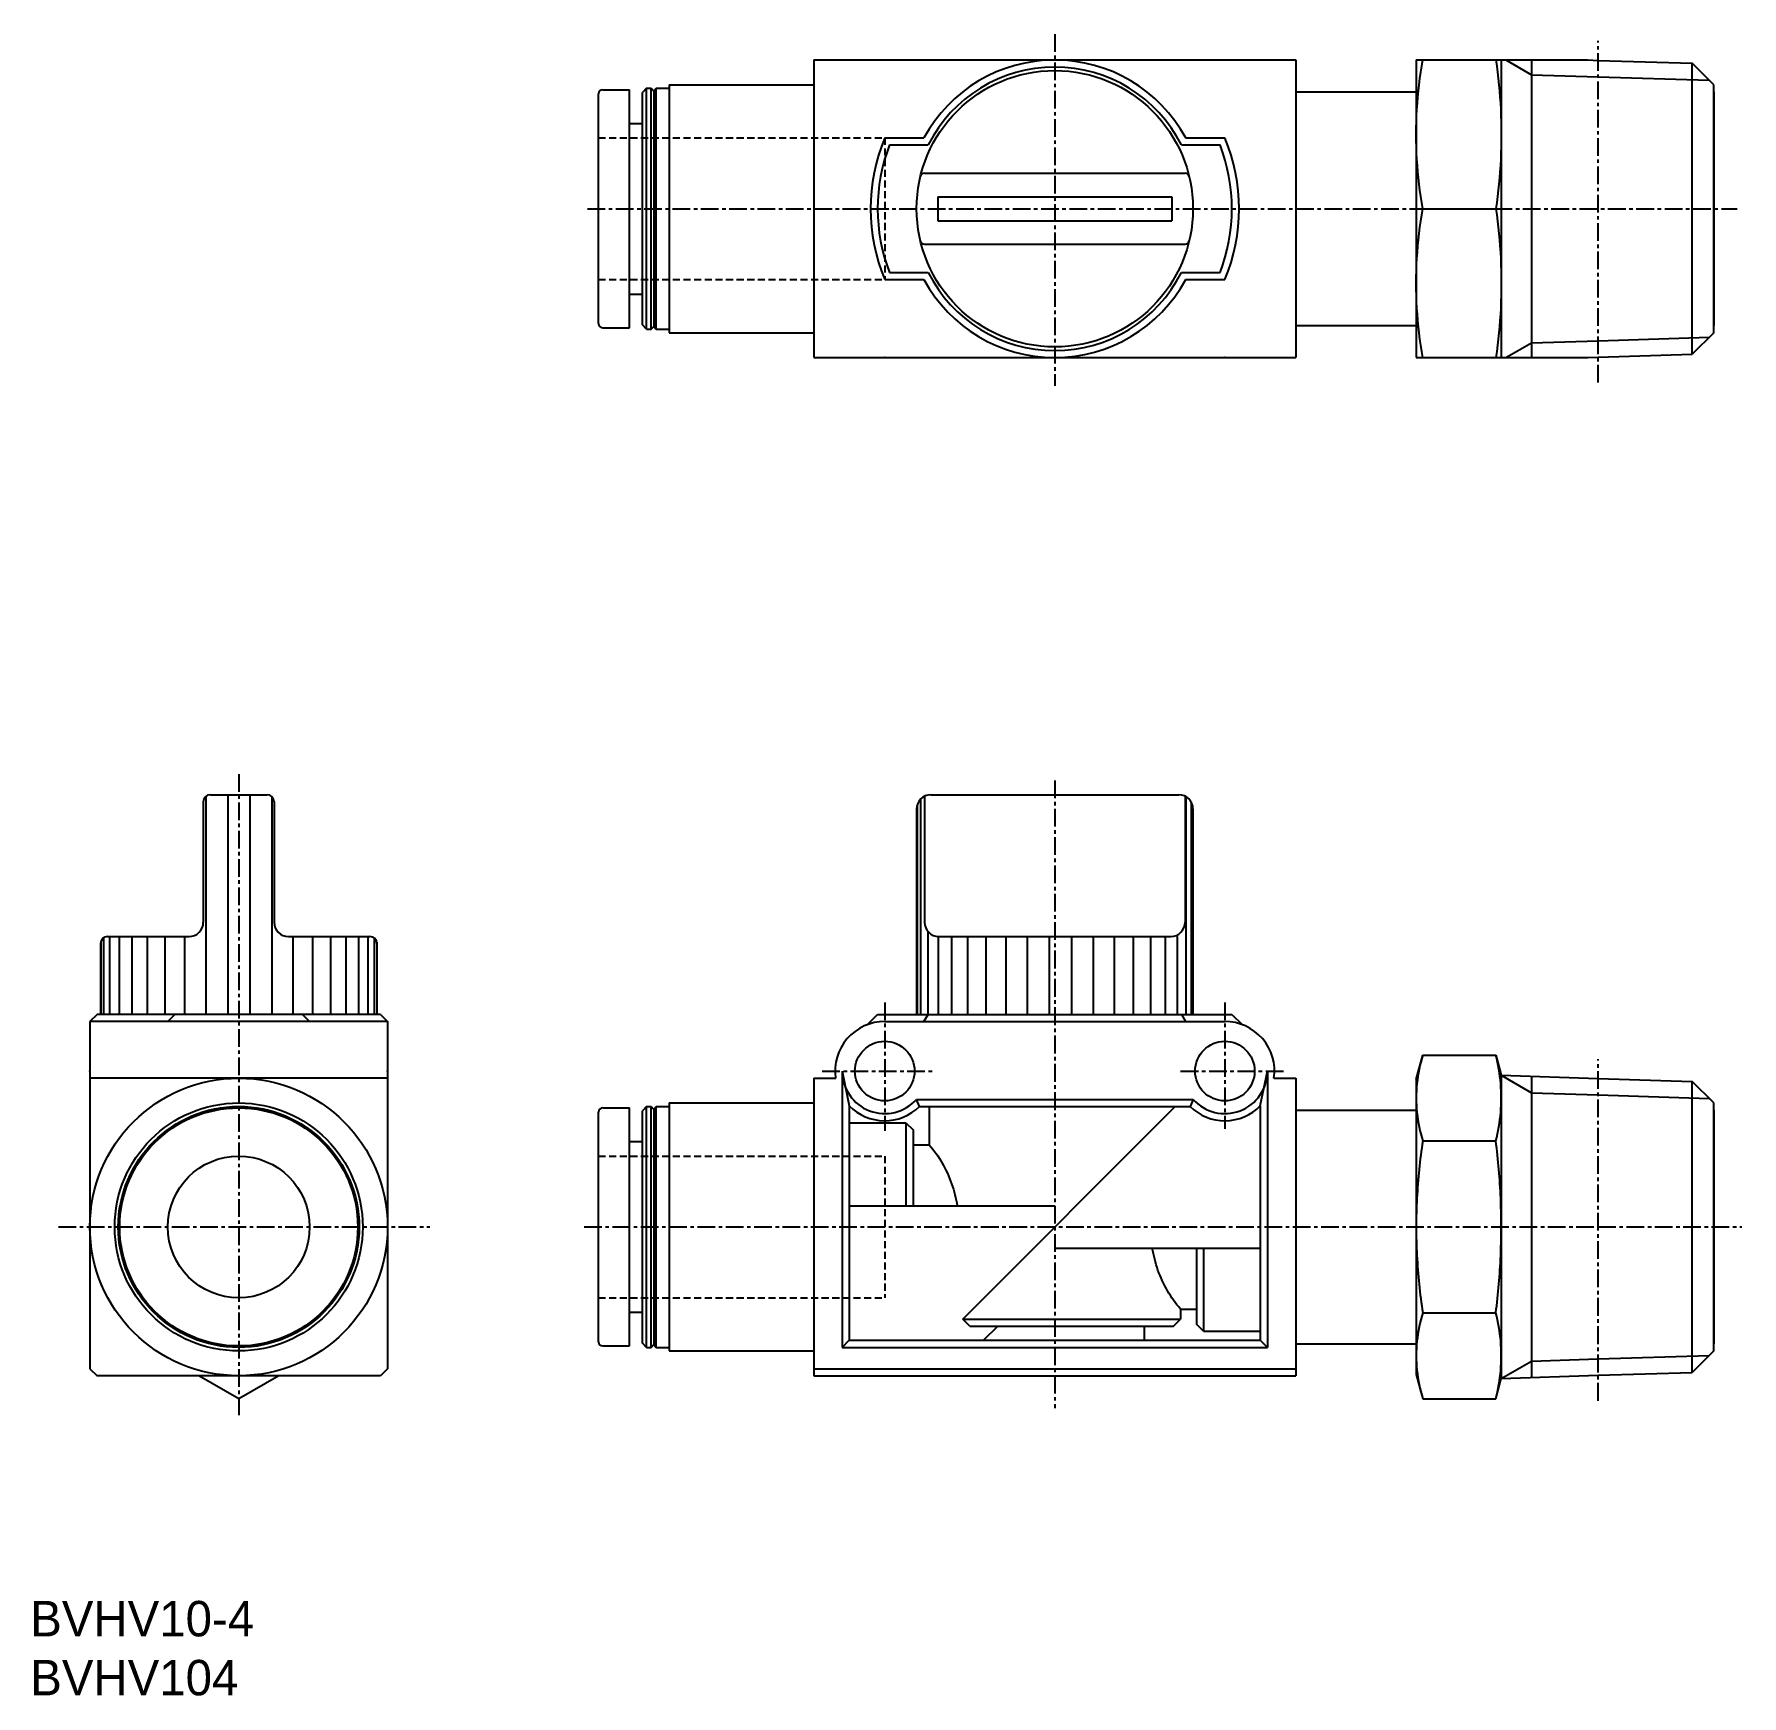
# Model space of a CAD drawing. Extents: x 178 to 298, y 222 to 339.
import ezdxf

# ---------------------------------------------------------------- set-up
doc = ezdxf.new("R2010")
doc.units = 0
doc.linetypes.add('CENTER', pattern=[2, 1.25, -0.25, 0.25, -0.25])
doc.linetypes.add('DASHED', pattern=[0.75, 0.5, -0.25])
doc.layers.get('0').update_dxf_attribs({"linetype": 'CONTINUOUS'})
doc.layers.add('CENTER', color=1, linetype='CENTER')

msp = doc.modelspace()

# ---------------------------------------------------------------- linework, layer by layer
at = {"color": 7, "linetype": 'CONTINUOUS'}
for p, q in [((232.69, 337.41), (266.69, 337.41)), ((232.69, 337.41), (232.69, 316.41)), ((266.69, 337.41), (266.69, 316.41)), ((275.19, 337.41), (275.19, 316.41)), ((275.19, 337.41), (287.31, 337.41)), ((281.19, 337.41), (281.19, 316.41)), ((283.32, 337.41), (283.32, 316.41)), ((287.31, 337.41), (288.03, 337.38)), ((288.03, 337.38), (294.67, 337.18)), ((294.67, 316.64), (294.67, 337.18)), ((296.19, 335.66), (294.67, 337.18)), ((217.49, 318.81), (217.49, 335.01)), ((217.79, 335.31), (219.69, 335.31)), ((219.69, 318.51), (219.69, 335.31)), ((220.89, 335.41), (220.59, 335.11)), ((220.59, 318.71), (220.59, 335.11)), ((220.89, 318.41), (220.89, 335.41)), ((220.89, 335.41), (221.22, 335.41)), ((221.22, 318.41), (221.22, 335.41)), ((221.22, 335.41), (221.39, 335.21)), ((221.39, 335.21), (221.57, 335.41)), ((221.39, 335.21), (221.39, 318.61)), ((221.57, 318.41), (221.57, 335.41)), ((221.57, 335.41), (222.49, 335.41)), ((222.49, 335.66), (222.49, 318.16)), ((222.49, 335.66), (232.69, 335.66)), ((266.69, 335.16), (275.19, 335.16)), ((296.19, 318.16), (296.19, 335.66)), ((296.19, 335.16), (296.19, 318.66)), ((219.69, 332.93), (220.59, 332.93)), ((237.69, 331.91), (240.46, 331.91)), ((238.03, 331.41), (240.76, 331.41)), ((258.62, 331.41), (261.35, 331.41)), ((258.92, 331.91), (261.69, 331.91)), ((240.5, 329.41), (258.88, 329.41)), ((241.44, 327.76), (257.94, 327.76)), ((241.44, 327.76), (241.44, 326.06)), ((257.94, 327.76), (257.94, 326.06)), ((275.65, 326.91), (280.81, 326.91)), ((241.44, 326.06), (257.94, 326.06)), ((240.5, 324.41), (258.88, 324.41)), ((237.69, 321.91), (240.46, 321.91)), ((238.03, 322.41), (240.76, 322.41)), ((258.62, 322.41), (261.35, 322.41)), ((258.92, 321.91), (261.69, 321.91)), ((219.69, 320.88), (220.59, 320.88)), ((217.79, 318.51), (219.69, 318.51)), ((220.89, 318.41), (220.59, 318.71)), ((220.89, 318.41), (221.22, 318.41)), ((221.22, 318.41), (221.39, 318.61)), ((221.39, 318.61), (221.57, 318.41)), ((221.57, 318.41), (222.49, 318.41)), ((222.49, 318.16), (232.69, 318.16)), ((266.69, 318.66), (275.19, 318.66)), ((296.19, 318.16), (294.67, 316.64)), ((232.69, 316.41), (266.69, 316.41)), ((275.19, 316.41), (287.31, 316.41)), ((287.31, 316.41), (288.03, 316.43)), ((288.03, 316.43), (294.67, 316.64)), ((190.11, 285.56), (194.11, 285.56)), ((240.94, 285.56), (258.44, 285.56)), ((189.61, 285.06), (189.61, 276.56)), ((194.61, 285.06), (194.61, 276.56)), ((239.94, 284.56), (239.94, 270.06)), ((240.5, 285.46), (240.5, 276.56)), ((258.88, 285.46), (258.88, 276.56)), ((259.44, 284.56), (259.44, 270.06)), ((182.36, 275.06), (182.36, 270.06)), ((182.37, 275.15), (182.37, 270.06)), ((182.86, 275.56), (188.61, 275.56)), ((195.61, 275.56), (201.36, 275.56)), ((201.86, 275.15), (201.86, 270.06)), ((201.86, 275.06), (201.86, 270.06)), ((241.5, 275.56), (257.88, 275.56)), ((182.11, 270.06), (181.61, 269.56)), ((202.11, 270.06), (182.11, 270.06)), ((187.61, 270.06), (187.11, 269.56)), ((196.61, 270.06), (197.11, 269.56)), ((202.11, 270.06), (202.61, 269.56)), ((236.69, 269.56), (237.19, 270.06)), ((237.19, 270.06), (262.19, 270.06)), ((240.46, 269.56), (240.76, 270.06)), ((258.62, 270.06), (258.92, 269.56)), ((262.19, 270.06), (262.91, 269.34)), ((202.61, 269.56), (181.61, 269.56)), ((181.61, 269.56), (181.61, 245.06)), ((202.61, 269.56), (202.61, 245.06)), ((236.47, 269.34), (236.69, 269.56)), ((237.69, 269.56), (261.69, 269.56)), ((275.19, 265.46), (275.65, 267.19)), ((275.65, 267.19), (280.81, 267.19)), ((280.81, 267.19), (281.19, 265.76)), ((202.61, 265.56), (181.61, 265.56)), ((232.69, 265.56), (234.23, 265.56)), ((232.69, 265.56), (232.69, 244.56)), ((234.69, 266.06), (234.69, 246.56)), ((234.69, 266.06), (235.19, 263.61)), ((264.19, 263.61), (264.69, 266.06)), ((264.69, 266.06), (264.69, 246.56)), ((265.15, 265.56), (266.69, 265.56)), ((266.69, 265.56), (266.69, 244.56)), ((275.19, 265.46), (275.19, 244.66)), ((281.19, 265.76), (281.19, 244.37)), ((281.19, 265.76), (288.03, 265.54)), ((283.32, 265.69), (283.32, 244.44)), ((288.03, 265.54), (294.67, 265.33)), ((294.67, 244.79), (294.67, 265.33)), ((296.19, 263.81), (294.67, 265.33)), ((239.93, 264.06), (259.45, 264.06)), ((240.14, 263.56), (239.93, 264.06)), ((259.45, 264.06), (259.24, 263.56)), ((217.49, 246.96), (217.49, 263.16)), ((217.79, 263.46), (219.69, 263.46)), ((219.69, 246.66), (219.69, 263.46)), ((220.89, 263.56), (220.59, 263.26)), ((220.59, 246.86), (220.59, 263.26)), ((220.89, 246.56), (220.89, 263.56)), ((220.89, 263.56), (221.22, 263.56)), ((221.22, 246.56), (221.22, 263.56)), ((221.22, 263.56), (221.39, 263.36)), ((221.39, 263.36), (221.57, 263.56)), ((221.39, 263.36), (221.39, 246.76)), ((221.57, 246.56), (221.57, 263.56)), ((221.57, 263.56), (222.49, 263.56)), ((222.49, 263.81), (222.49, 246.31)), ((222.49, 263.81), (232.69, 263.81)), ((235.19, 263.61), (235.19, 247.06)), ((240.14, 263.56), (259.24, 263.56)), ((240.82, 263.56), (240.82, 260.86)), ((243.19, 248.56), (258.19, 263.56)), ((264.19, 263.61), (264.19, 247.06)), ((266.69, 263.31), (275.19, 263.31)), ((296.19, 246.31), (296.19, 263.81)), ((296.19, 263.31), (296.19, 246.81)), ((235.19, 262.41), (239.19, 262.41)), ((239.19, 262.41), (239.19, 256.56)), ((239.19, 262.41), (239.69, 261.91)), ((239.69, 261.91), (239.69, 256.56)), ((219.69, 261.09), (220.59, 261.09)), ((239.69, 260.86), (240.82, 260.86)), ((275.65, 261.13), (280.81, 261.13)), ((235.19, 256.56), (249.69, 256.56)), ((249.69, 253.56), (264.19, 253.56)), ((259.69, 253.56), (259.69, 248.21)), ((260.19, 253.56), (260.19, 247.71)), ((219.69, 249.04), (220.59, 249.04)), ((243.19, 248.56), (258.56, 248.56)), ((243.69, 248.06), (243.19, 248.56)), ((258.06, 248.06), (258.56, 248.56)), ((258.56, 249.26), (259.69, 249.26)), ((258.56, 249.26), (258.56, 248.56)), ((260.19, 247.71), (259.69, 248.21)), ((275.65, 249), (280.81, 249)), ((234.69, 246.56), (235.19, 247.06)), ((235.19, 247.06), (264.19, 247.06)), ((243.69, 248.06), (258.06, 248.06)), ((244.67, 247.06), (245.67, 248.06)), ((255.99, 248.06), (255.99, 247.06)), ((260.19, 247.71), (264.19, 247.71)), ((264.69, 246.56), (264.19, 247.06)), ((217.79, 246.66), (219.69, 246.66)), ((220.89, 246.56), (220.59, 246.86)), ((220.89, 246.56), (221.22, 246.56)), ((221.22, 246.56), (221.39, 246.76)), ((221.39, 246.76), (221.57, 246.56)), ((221.57, 246.56), (222.49, 246.56)), ((222.49, 246.31), (232.69, 246.31)), ((234.69, 246.56), (264.69, 246.56)), ((266.69, 246.81), (275.19, 246.81)), ((296.19, 246.31), (294.67, 244.79)), ((181.61, 245.06), (182.11, 244.56)), ((202.61, 245.06), (202.11, 244.56)), ((232.69, 245.06), (266.69, 245.06)), ((275.19, 244.66), (275.65, 242.94)), ((288.03, 244.59), (294.67, 244.79)), ((202.11, 244.56), (182.11, 244.56)), ((192.11, 242.94), (189.3, 244.56)), ((194.93, 244.56), (192.11, 242.94)), ((232.69, 244.56), (266.69, 244.56)), ((280.81, 242.94), (281.19, 244.37)), ((281.19, 244.37), (288.03, 244.59)), ((275.65, 242.94), (280.81, 242.94))]:
    msp.add_line(p, q, dxfattribs=at)
at = {"color": 3, "linetype": 'CONTINUOUS'}
for p, q in [((281.52, 337.41), (283.32, 336.37)), ((283.32, 336.37), (288.03, 336.22)), ((288.03, 336.22), (295.87, 335.98)), ((281.52, 316.41), (283.32, 317.44)), ((283.32, 317.44), (288.03, 317.59)), ((288.03, 317.59), (295.87, 317.84)), ((191.33, 285.56), (191.33, 270.06)), ((192.9, 285.56), (192.9, 270.06)), ((189.78, 285.44), (189.78, 270.06)), ((194.45, 285.44), (194.45, 270.06)), ((239.97, 284.81), (239.97, 270.06)), ((240.22, 285.26), (240.22, 270.06)), ((258.94, 285.43), (258.94, 270.06)), ((259.31, 285.05), (259.31, 270.06)), ((240.72, 275.94), (240.72, 270.06)), ((182.56, 275.46), (182.56, 270.06)), ((183, 275.56), (183, 270.06)), ((183.67, 275.56), (183.67, 270.06)), ((184.56, 275.56), (184.56, 270.06)), ((185.65, 275.56), (185.65, 270.06)), ((186.9, 275.56), (186.9, 270.06)), ((188.29, 275.56), (188.29, 270.06)), ((195.93, 275.56), (195.93, 270.06)), ((197.32, 275.56), (197.32, 270.06)), ((198.58, 275.56), (198.58, 270.06)), ((199.67, 275.56), (199.67, 270.06)), ((200.56, 275.56), (200.56, 270.06)), ((201.23, 275.56), (201.23, 270.06)), ((201.67, 275.46), (201.67, 270.06)), ((241.45, 275.56), (241.45, 270.06)), ((242.39, 275.56), (242.39, 270.06)), ((243.52, 275.56), (243.52, 270.06)), ((244.82, 275.56), (244.82, 270.06)), ((246.23, 275.56), (246.23, 270.06)), ((247.74, 275.56), (247.74, 270.06)), ((249.3, 275.56), (249.3, 270.06)), ((250.87, 275.56), (250.87, 270.06)), ((252.4, 275.56), (252.4, 270.06)), ((253.87, 275.56), (253.87, 270.06)), ((255.23, 275.56), (255.23, 270.06)), ((256.44, 275.56), (256.44, 270.06)), ((257.48, 275.56), (257.48, 270.06)), ((258.32, 275.56), (258.32, 270.06)), ((281.19, 265.76), (283.32, 264.53)), ((283.32, 264.53), (288.03, 264.38)), ((288.03, 264.38), (295.87, 264.13)), ((288.03, 245.75), (295.87, 245.99)), ((281.19, 244.37), (283.32, 245.6)), ((283.32, 245.6), (288.03, 245.75))]:
    msp.add_line(p, q, dxfattribs=at)
at = {"color": 3, "linetype": 'DASHED'}
for p, q in [((217.49, 331.91), (237.69, 331.91)), ((237.69, 331.91), (237.69, 321.91)), ((217.49, 321.91), (237.69, 321.91)), ((217.49, 260.06), (237.69, 260.06)), ((237.69, 260.06), (237.69, 250.06)), ((217.49, 250.06), (237.69, 250.06))]:
    msp.add_line(p, q, dxfattribs=at)
at = {"color": 7, "linetype": 'CONTINUOUS'}
for points in [[(275.65, 326.91, -0.028796), (275.24, 330.4, -0.029625), (275.24, 333.91, -0.028791), (275.65, 337.41)], [(280.81, 337.41, -0.024064), (281.15, 333.91, -0.024554), (281.15, 330.4, -0.024066), (280.81, 326.91)], [(275.65, 316.41, -0.028796), (275.24, 319.9, -0.029625), (275.24, 323.41, -0.028791), (275.65, 326.91)], [(280.81, 326.91, -0.024064), (281.15, 323.41, -0.024554), (281.15, 319.9, -0.024066), (280.81, 316.41)], [(275.65, 267.19, 0.048105), (275.24, 265.18, 0.052208), (275.24, 263.13, 0.04811), (275.65, 261.13)], [(280.81, 261.13, 0.04065), (281.15, 263.14, 0.043066), (281.15, 265.18, 0.040636), (280.81, 267.19)], [(240.82, 260.86, -0.051007), (241.75, 259.56, -0.044727), (242.41, 258.11, -0.042584), (242.81, 256.56)], [(275.65, 261.13, 0.025053), (275.24, 257.09, 0.025595), (275.24, 253.04, 0.02505), (275.65, 249)], [(280.81, 249, 0.020908), (281.15, 253.04, 0.021227), (281.15, 257.09, 0.02091), (280.81, 261.13)], [(258.56, 249.26, -0.051006), (257.64, 250.56, -0.044727), (256.97, 252.02, -0.042584), (256.57, 253.56)], [(275.65, 249, 0.048105), (275.24, 246.99, 0.052208), (275.24, 244.95, 0.04811), (275.65, 242.94)], [(280.81, 242.94, 0.04065), (281.15, 244.95, 0.043066), (281.15, 246.99, 0.040636), (280.81, 249)]]:
    msp.add_lwpolyline(points, format="xyb", dxfattribs=at)
for centre, radius in [((249.69, 326.91), 9.75), ((237.69, 266.06), 2.1), ((261.69, 266.06), 2.1), ((192.11, 255.06), 10.5), ((192.11, 255.06), 8.75), ((192.11, 255.06), 8.5), ((192.11, 255.06), 8.4), ((192.11, 255.06), 5)]:
    msp.add_circle(centre, radius, dxfattribs=at)
for centre, radius, start, end in [((249.69, 326.91), 10.5, 28.4369, 151.5631), ((249.69, 326.91), 10, 26.7437, 153.2563), ((217.79, 335.01), 0.3, 90, 180), ((249.69, 326.91), 13, 157.3801, 202.6199), ((249.69, 326.91), 12.5, 158.8998, 201.1002), ((249.69, 326.91), 12.5, 338.8998, 21.1002), ((249.69, 326.91), 13, 337.3801, 22.6199), ((240.5, 329.11), 0.3, 90, 166.5377), ((258.88, 329.11), 0.3, 13.4622, 90), ((240.5, 324.71), 0.3, 193.4623, 270), ((258.88, 324.71), 0.3, 270, 346.5378), ((249.69, 326.91), 10.5, 208.4369, 331.5631), ((249.69, 326.91), 10, 206.7437, 333.2563), ((217.79, 318.81), 0.3, 180, 270), ((190.11, 285.06), 0.5, 90, 180), ((194.11, 285.06), 0.5, 0, 90), ((240.94, 284.56), 1, 90, 180), ((258.44, 284.56), 1, 0, 90), ((188.61, 276.56), 1, 270, 0), ((195.61, 276.56), 1, 180, 270), ((241.5, 276.56), 1, 180, 270), ((257.88, 276.56), 1, 270, 0), ((182.86, 275.06), 0.5, 90, 180), ((201.36, 275.06), 0.5, 0, 90), ((237.69, 266.06), 3.5, 90, 188.2132), ((261.69, 266.06), 3.5, 351.7868, 90), ((237.69, 266.06), 3, 180, 318.1897), ((261.69, 266.06), 3, 221.8103, 0), ((217.79, 263.16), 0.3, 90, 180), ((237.69, 266.06), 3.5, 224.4153, 314.4153), ((261.69, 266.06), 3.5, 225.5847, 315.5847), ((217.79, 246.96), 0.3, 180, 270)]:
    msp.add_arc(centre, radius, start, end, dxfattribs=at)
for p in [(237.69, 316.41), (261.69, 316.41), (181.61, 266.06), (202.61, 266.06)]:
    msp.add_point(p, dxfattribs=at)
at = {"layer": 'CENTER', "color": 1, "linetype": 'CENTER'}
for p, q in [((249.69, 339.23), (249.69, 314.42)), ((288.03, 314.64), (288.03, 338.75)), ((216.72, 326.91), (297.84, 326.91)), ((192.11, 287.02), (192.11, 241.66)), ((249.69, 286.56), (249.69, 242.27)), ((237.69, 270.91), (237.69, 261.85)), ((261.69, 270.91), (261.69, 261.99)), ((288.03, 242.8), (288.03, 266.9)), ((233.28, 266.06), (241.03, 266.06)), ((258.57, 266.06), (265.88, 266.06)), ((179.39, 255.06), (205.59, 255.06)), ((216.48, 255.06), (288.03, 255.06)), ((288.03, 255.06), (298.17, 255.06))]:
    msp.add_line(p, q, dxfattribs=at)
for p in [(237.69, 266.06), (261.69, 266.06)]:
    msp.add_point(p, dxfattribs=at)

# ---------------------------------------------------------------- texts
at = {"color": 7, "linetype": 'CONTINUOUS'}
for s, p in [('BVHV10-4', (177.4, 226.17)), ('BVHV104', (177.4, 222.01))]:
    msp.add_text(s, height=2.5, dxfattribs=at).set_placement(p)

doc.saveas('drawing.dxf')
